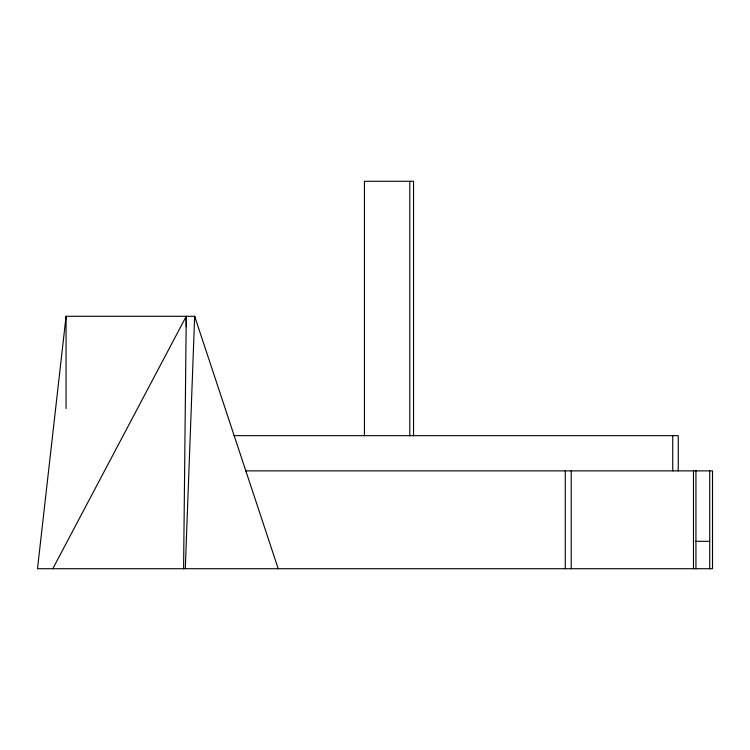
<?xml version="1.0" encoding="UTF-8"?>
<svg xmlns="http://www.w3.org/2000/svg" width="750" height="750" viewBox="0 0 750 750"><rect width="100%" height="100%" fill="white"/><g stroke="black" fill="none" stroke-linecap="round" stroke-linejoin="round"><path stroke-width="1.12" d="M52.8 568.716L186.253 316.294L183.591 568.716M185.316 568.088L194.662 316.294L66.066 316.294L37.5 568.716L712.5 568.716L712.5 470.878L245.691 470.878M233.991 435.656L678.253 435.656L678.253 470.878M695.737 541.322L709.725 541.322M278.222 568.716L194.662 316.294L194.662 318.637M709.725 470.878L709.725 568.716M695.944 470.878L695.944 568.716M693.478 470.878L693.478 568.716M672.741 435.656L672.741 470.878M571.219 470.878L571.219 568.716M565.275 470.878L565.275 568.716M413.55 435.853L413.55 181.284L364.434 181.284L364.434 435.853M409.791 181.284L409.791 435.853M186.253 316.294L186.253 326.812M66.066 316.294L66.066 408.619"/></g></svg>
